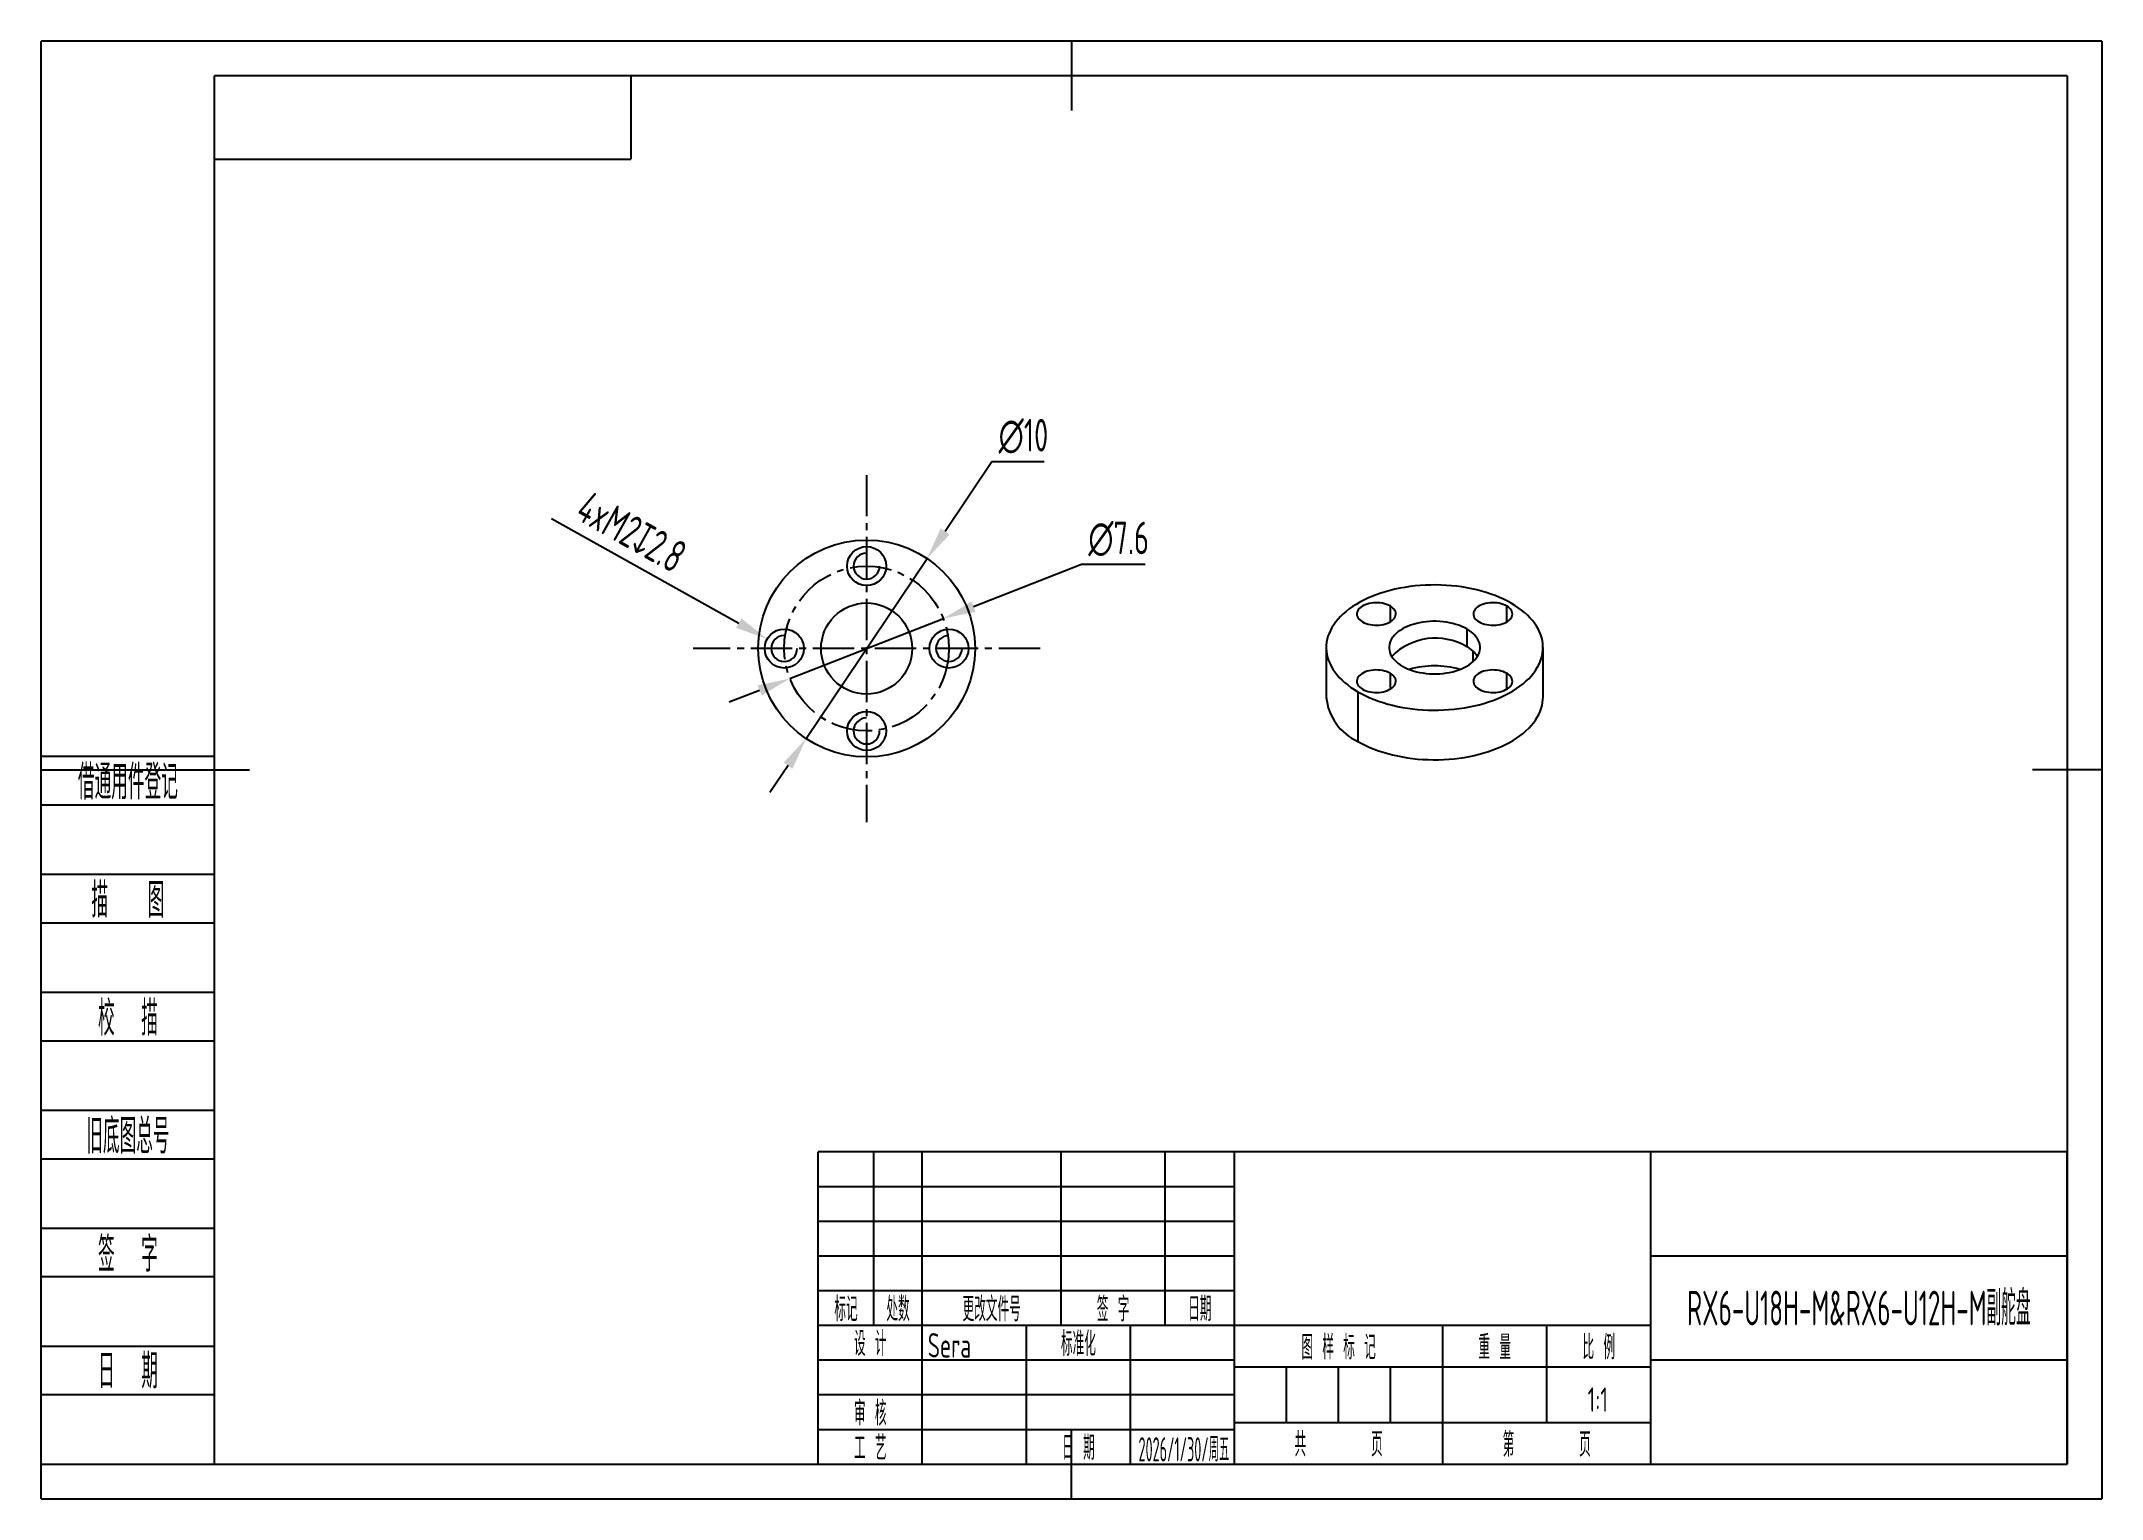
# Model space of a CAD drawing. Header units: millimetres. Extents: x 392.1 to 487.1, y 492.6 to 559.8.
import ezdxf
from ezdxf.enums import TextEntityAlignment as Align

# ---------------------------------------------------------------- set-up
doc = ezdxf.new("R2010")
doc.units = ezdxf.units.MM
doc.header["$LTSCALE"] = 0.1
doc.linetypes.add('CENTER2', pattern=[28.575, 19.05, -3.175, 3.175, -3.175])
for name, color, linetype in [('1轮廓实线层', 7, 'Continuous'), ('2细线层', 4, 'Continuous'), ('3中心线层', 1, 'CENTER2'), ('6文字层', 3, 'Continuous'), ('7标注层', 4, 'Continuous'), ('图框层', 7, 'Continuous')]:
    doc.layers.add(name, color=color, linetype=linetype)
doc.styles.add('PC_TEXTSTYLE', font='ISOCP.SHX', dxfattribs={"width": 0.707, "bigfont": 'GBCBIG.SHX'})
doc.dimstyles.new('GB_ANGULAR', dxfattribs={"dimtxt": 1.5, "dimasz": 1.5, "dimexe": 1, "dimexo": 0, "dimgap": 0.5, "dimtad": 1, "dimtih": 1, "dimtoh": 1, "dimdsep": 46, "dimtxsty": 'PC_TEXTSTYLE', "dimcen": 0, "dimclrd": 256, "dimclrt": 3, "dimadec": 0, "dimazin": 2, "dimtp": 0.1, "dimtm": 0.1, "dimtfac": 0.71, "dimtdec": 3, "dimtmove": 0, "dimatfit": 3, "dimfxl": 1, "dimtfill": 1, "dimarcsym": 0})

# ---------------------------------------------------------------- blocks, each defined once
blk = doc.blocks.new('ZwmFrameMain_A4^_^无分区图框^_^landscape')
at = {"layer": '1轮廓实线层'}
for p, q in [((123.5, 205), (123.5, 195)), ((0, 0), (0, 200)), ((267, 200), (0, 200)), ((267, 200), (267, 0)), ((-25, 100), (5, 100)), ((272, 100), (262, 100)), ((123.5, -5), (123.5, 5)), ((0, 0), (267, 0))]:
    blk.add_line(p, q, dxfattribs=at)
at = {"layer": '2细线层'}
for p, q in [((-25, -5), (-25, 205)), ((272, 205), (-25, 205)), ((272, 205), (272, -5)), ((-25, -5), (272, -5))]:
    blk.add_line(p, q, dxfattribs=at)
blk = doc.blocks.new('ZwmFrameMain_标题栏1')
at = {"layer": '1轮廓实线层'}
for p, q in [((-180, 0), (-180, 45)), ((0, 45), (-180, 45)), ((-172, 20), (-172, 45)), ((-165, 20), (-165, 45)), ((-145, 20), (-145, 45)), ((-130, 20), (-130, 45)), ((-120, 0), (-120, 45)), ((0, 0), (0, 45)), ((-60, 30), (0, 30)), ((-180, 20), (-60, 20)), ((-165, 0), (-165, 20)), ((-150, 0), (-150, 20)), ((-135, 0), (-135, 20)), ((-60, 15), (0, 15)), ((-180, 0), (0, 0))]:
    blk.add_line(p, q, dxfattribs=at)
at = {"layer": '1轮廓实线层', "color": 7}
for p, q in [((-60, 0), (-60, 45)), ((-180, 25), (-120, 25))]:
    blk.add_line(p, q, dxfattribs=at)
at = {"layer": '2细线层'}
for p, q in [((-180, 40), (-120, 40)), ((-180, 35), (-120, 35)), ((-180, 30), (-120, 30)), ((-90, 0), (-90, 20)), ((-75, 6), (-75, 20)), ((-180, 15), (-120, 15)), ((-120, 14), (-60, 14)), ((-112.5, 6), (-112.5, 14)), ((-105, 6), (-105, 14)), ((-97.5, 6), (-97.5, 14)), ((-180, 10), (-120, 10)), ((-120, 6), (-60, 6)), ((-180, 5), (-120, 5))]:
    blk.add_line(p, q, dxfattribs=at)
at = {"layer": '6文字层', "style": 'PC_TEXTSTYLE', "width": 0.667}
for s, p in [('标记', (-176, 22.5)), ('处数', (-168.5, 22.5)), (' 更改文件号 ', (-155, 22.5)), (' 签 字 ', (-137.5, 22.5)), (' 日期 ', (-125, 22.5)), (' 设 计 ', (-172.5, 17.51)), (' 标准化 ', (-142.5, 17.51)), (' 图 样 标 记 ', (-105, 17)), (' 重 量 ', (-82.5, 17)), (' 比 例 ', (-67.5, 17)), (' 审 核 ', (-172.5, 7.5)), (' 工 艺 ', (-172.5, 2.5)), (' 日 期 ', (-142.5, 2.5)), ('共       页', (-105, 3)), ('第       页', (-75, 3))]:
    blk.add_text(s, height=3.5, dxfattribs=at).set_placement(p, align=Align.MIDDLE)
at = {"layer": '6文字层', "style": 'PC_TEXTSTYLE', "flags": 8}
for tag, height, width, p, p2 in [('企业名称', 5, 3.445461, (-54.29, 34.82), (-5.27, 34.82)), ('产品名称或材料标记', 7, 1.034456, (-113.46, 28.64), (-66.42, 28.64)), ('图样名称', 5, 3.480264, (-54.79, 19.98), (-5.27, 19.98)), ('标准化', 3.5, 1.756036, (-133.83, 15.37), (-120.75, 15.37)), ('审核', 3.5, 2.723972, (-163.99, 5.37), (-150.63, 5.37)), ('重量', 3.5, 2.448074, (-88.46, 7.54), (-76.55, 7.54)), ('比例', 3.5, 2.367734, (-73.35, 7.54), (-61.93, 7.54)), ('图样代号', 5, 3.489916, (-54.79, 5.63), (-5.52, 5.63)), ('工艺', 3.5, 2.851598, (-164.21, 0.37), (-150.89, 0.37)), ('日期', 3.5, 2.733185, (-133.83, 0.37), (-120.75, 0.37)), ('共几页', 3.5, 0.953151, (-108.58, 1.48), (-101.56, 1.48))]:
    blk.add_attdef(tag, text='', height=height, dxfattribs=dict(at, width=width)).set_placement(p, p2, align=Align.FIT)
at = {"layer": '6文字层', "style": 'PC_TEXTSTYLE', "width": 9.901758, "flags": 8}
blk.add_attdef('设计', text='', height=3.5, rotation=359.5768, dxfattribs=at).set_placement((-164.23, 15.37), (-150.37, 15.27), align=Align.FIT)
at = {"layer": '6文字层', "color": 3, "style": 'PC_TEXTSTYLE', "width": 0.96618, "flags": 8}
blk.add_attdef('第几页', text='', height=3.5, dxfattribs=at).set_placement((-78.29, 1.5), (-71.16, 1.5), align=Align.FIT)
at = {"layer": '6文字层', "color": 0, "style": 'PC_TEXTSTYLE', "width": 0.715273, "flags": 8}
blk.add_attdef('图纸张数', text='', height=3.5, dxfattribs=at).set_placement((-2.66, -3.87), (4.46, -3.87), align=Align.FIT)
blk = doc.blocks.new('ZwmFrameMain_图样代号')
at = {"layer": '2细线层', "linetype": 'Continuous'}
for p in [(60, 0), (0, -12)]:
    blk.add_line(p, (60, -12), dxfattribs=at)
at = {"layer": '6文字层', "style": 'PC_TEXTSTYLE', "width": 2.827942}
blk.add_attdef('图样代号', text='', height=7, rotation=180, dxfattribs=at).set_placement((58.24, -2.4), (2.35, -2.4), align=Align.FIT)
blk = doc.blocks.new('ZwmFrameMain_附加栏')
at = {"layer": '2细线层'}
for p, q in [((-25, 102), (0, 102)), ((-25, 95), (0, 95)), ((-25, 85), (0, 85)), ((-25, 78), (0, 78)), ((-25, 68), (0, 68)), ((-25, 61), (0, 61)), ((-25, 51), (0, 51)), ((-25, 44), (0, 44)), ((-25, 34), (0, 34)), ((-25, 27), (0, 27)), ((-25, 17), (0, 17)), ((-25, 10), (0, 10)), ((-25, 0), (0, 0))]:
    blk.add_line(p, q, dxfattribs=at)
at = {"layer": '6文字层', "color": 3, "style": 'PC_TEXTSTYLE'}
for s, width, p in [('借通用件登记', 0.667, (-12.5, 98.5)), ('描   图', 0.6667, (-12.5, 81.5)), ('校  描', 0.667, (-12.5, 64.5)), ('旧底图总号', 0.667, (-12.5, 47.5)), ('签  字', 0.667, (-12.5, 30.5)), ('日  期', 0.667, (-12.49, 13.6))]:
    blk.add_text(s, height=5, dxfattribs=dict(at, width=width)).set_placement(p, align=Align.MIDDLE)
at = {"layer": '6文字层', "style": 'PC_TEXTSTYLE'}
for tag, width, p, p2 in [('借通用件登记', 0.671328, (-23.44, 86.36), (-1.25, 86.36)), ('描图', 2.120922, (-23.44, 69.36), (-1.25, 69.36)), ('校图', 2.149976, (-23.75, 52.06), (-1.25, 52.06)), ('旧底图总号', 0.761452, (-22.84, 35.67), (-1.86, 35.67)), ('签字', 2.026939, (-23.14, 18.37), (-1.56, 18.37)), ('日期', 1.89999, (-22.84, 1.37), (-2.17, 1.37))]:
    blk.add_attdef(tag, text='', height=5, dxfattribs=dict(at, width=width)).set_placement(p, p2, align=Align.FIT)
blk = doc.blocks.new('*D28')
at = {"layer": '7标注层', "lineweight": -2}
for p, q in [((435.921, 540.384), (433.765, 537.172)), ((438.331, 540.384), (435.921, 540.384)), ((427.355, 527.624), (432.929, 535.927)), ((426.519, 526.379), (425.683, 525.133))]:
    blk.add_line(p, q, dxfattribs=at)
at = {"layer": '7标注层'}
for points in [[(433.557, 537.312), (433.972, 537.033), (432.929, 535.927)], [(426.727, 526.239), (426.312, 526.518), (427.355, 527.624)]]:
    blk.add_solid(points, dxfattribs=at)
at = {"layer": 'Defpoints', "color": 0}
for p in [(432.929, 535.927), (427.355, 527.624)]:
    blk.add_point(p, dxfattribs=at)
at = {"layer": '7标注层', "color": 3, "insert": (437.376, 541.56), "char_height": 1.5, "attachment_point": 5, "style": 'PC_TEXTSTYLE', "bg_fill": 3, "box_fill_scale": 1.1, "bg_fill_color": 257, "bg_fill_transparency": 0}
blk.add_mtext('∅10', dxfattribs=at)
blk = doc.blocks.new('*D29')
at = {"layer": '7标注层', "lineweight": -2}
blk.add_line((415.61, 537.773), (424.247, 532.946), dxfattribs=at)
at = {"layer": '7标注层'}
blk.add_solid([(424.125, 532.728), (424.369, 533.165), (425.556, 532.215)], dxfattribs=at)
at = {"layer": 'Defpoints', "color": 0}
for p in [(425.556, 532.215), (427.128, 531.336)]:
    blk.add_point(p, dxfattribs=at)
at = {"layer": '7标注层', "color": 3, "insert": (419.302, 537.16), "char_height": 1.5, "attachment_point": 5, "rotation": 330.80059, "style": 'PC_TEXTSTYLE', "bg_fill": 3, "box_fill_scale": 1.1, "bg_fill_color": 257, "bg_fill_transparency": 0}
blk.add_mtext('4xM2{\\famgdt|b0|i0|c0|p0;x}{2.8}', dxfattribs=at)
blk = doc.blocks.new('*D30')
at = {"layer": '7标注层', "lineweight": -2}
for p, q in [((440.048, 535.651), (435.078, 533.706)), ((442.988, 535.651), (440.048, 535.651)), ((426.603, 530.391), (433.681, 533.16)), ((425.206, 529.845), (423.809, 529.298))]:
    blk.add_line(p, q, dxfattribs=at)
at = {"layer": '7标注层'}
for points in [[(434.987, 533.939), (435.169, 533.473), (433.681, 533.16)], [(425.297, 529.612), (425.115, 530.078), (426.603, 530.391)]]:
    blk.add_solid(points, dxfattribs=at)
at = {"layer": 'Defpoints', "color": 0}
for p in [(433.681, 533.16), (426.603, 530.391)]:
    blk.add_point(p, dxfattribs=at)
at = {"layer": '7标注层', "color": 3, "insert": (441.768, 536.826), "char_height": 1.5, "attachment_point": 5, "style": 'PC_TEXTSTYLE', "bg_fill": 3, "box_fill_scale": 1.1, "bg_fill_color": 257, "bg_fill_transparency": 0}
blk.add_mtext('∅7.6', dxfattribs=at)

msp = doc.modelspace()

# ---------------------------------------------------------------- linework, layer by layer
at = {"color": 8, "linetype": 'Continuous', "lineweight": 25}
for p, q in [((454.289, 533.738), (454.289, 533.003)), ((459.663, 533.738), (459.663, 533.003)), ((458.107, 531.657), (458.107, 531.165)), ((454.289, 530.636), (454.289, 529.901)), ((459.663, 530.636), (459.663, 529.901))]:
    msp.add_line(p, q, dxfattribs=at)
at = {"color": 7, "linetype": 'Continuous', "lineweight": 25}
for p, q in [((457.825, 532.677), (457.825, 531.86)), ((451.34, 531.82), (451.34, 529.533)), ((461.34, 529.533), (461.34, 531.82)), ((452.804, 529.779), (452.804, 527.492))]:
    msp.add_line(p, q, dxfattribs=at)
at = {"color": 7, "linetype": 'Continuous', "lineweight": 25, "flags": 128}
for points in [[(459.875, 533.861), (459.7, 533.957), (459.517, 534.048), (459.327, 534.134), (459.13, 534.215), (458.926, 534.29), (458.717, 534.359), (458.501, 534.422), (458.281, 534.48), (458.056, 534.531), (457.827, 534.575), (457.595, 534.614), (457.359, 534.645), (457.122, 534.671), (456.882, 534.689), (456.642, 534.701), (456.4, 534.706), (456.158, 534.704), (455.917, 534.696), (455.677, 534.681), (455.438, 534.659), (455.202, 534.63), (454.968, 534.595), (454.737, 534.554), (454.51, 534.506), (454.288, 534.452), (454.07, 534.391), (453.857, 534.325), (453.65, 534.253), (453.45, 534.175), (453.256, 534.092), (453.069, 534.003), (452.891, 533.909), (452.72, 533.811), (452.557, 533.707), (452.404, 533.6), (452.259, 533.488), (452.124, 533.372), (451.999, 533.253), (451.885, 533.13), (451.78, 533.004), (451.686, 532.876), (451.603, 532.745), (451.531, 532.612), (451.471, 532.476), (451.422, 532.34), (451.384, 532.202), (451.358, 532.063), (451.343, 531.924), (451.34, 531.785), (451.349, 531.645), (451.369, 531.506), (451.401, 531.368), (451.445, 531.231), (451.5, 531.095), (451.566, 530.961), (451.643, 530.829), (451.732, 530.699), (451.831, 530.572), (451.941, 530.447), (452.061, 530.326), (452.191, 530.209), (452.33, 530.095), (452.479, 529.985), (452.637, 529.88), (452.804, 529.779)], [(454.289, 533.738), (454.211, 533.778), (454.125, 533.813), (454.033, 533.842), (453.936, 533.864), (453.835, 533.88), (453.731, 533.888), (453.626, 533.89), (453.522, 533.885), (453.42, 533.873), (453.32, 533.854), (453.225, 533.828), (453.136, 533.796), (453.054, 533.759), (452.98, 533.716), (452.915, 533.669), (452.86, 533.617), (452.816, 533.563), (452.783, 533.505), (452.762, 533.446), (452.753, 533.386), (452.756, 533.326), (452.771, 533.266), (452.798, 533.207), (452.837, 533.151), (452.887, 533.098), (452.947, 533.049), (453.016, 533.003)], [(452.804, 529.779), (452.979, 529.682), (453.162, 529.591), (453.352, 529.505), (453.549, 529.424), (453.753, 529.349), (453.963, 529.28), (454.178, 529.217), (454.398, 529.16), (454.623, 529.109), (454.852, 529.064), (455.084, 529.026), (455.32, 528.994), (455.557, 528.969), (455.797, 528.95), (456.038, 528.938), (456.279, 528.933), (456.521, 528.935), (456.762, 528.944), (457.002, 528.959), (457.241, 528.98), (457.477, 529.009), (457.711, 529.044), (457.942, 529.085), (458.169, 529.133), (458.392, 529.187), (458.61, 529.248), (458.822, 529.314), (459.029, 529.386), (459.229, 529.464), (459.423, 529.547), (459.61, 529.636), (459.789, 529.73), (459.96, 529.829), (460.122, 529.932), (460.276, 530.04), (460.42, 530.151), (460.555, 530.267), (460.68, 530.386), (460.795, 530.509), (460.899, 530.635), (460.993, 530.764), (461.076, 530.895), (461.148, 531.028), (461.208, 531.163), (461.258, 531.299), (461.296, 531.437), (461.322, 531.576), (461.336, 531.715), (461.339, 531.855), (461.331, 531.994), (461.31, 532.133), (461.278, 532.271), (461.235, 532.408), (461.18, 532.544), (461.113, 532.678), (461.036, 532.81), (460.947, 532.94), (460.848, 533.068), (460.739, 533.192), (460.619, 533.313), (460.489, 533.43), (460.349, 533.544), (460.2, 533.654), (460.042, 533.76), (459.875, 533.861)], [(453.016, 533.003), (453.094, 532.963), (453.18, 532.929), (453.272, 532.9), (453.37, 532.878), (453.471, 532.862), (453.574, 532.853), (453.679, 532.851), (453.783, 532.857), (453.886, 532.869), (453.985, 532.888), (454.08, 532.913), (454.169, 532.945), (454.251, 532.983), (454.325, 533.025), (454.39, 533.073), (454.445, 533.124), (454.489, 533.179), (454.522, 533.236), (454.543, 533.296), (454.552, 533.356), (454.549, 533.416), (454.534, 533.476), (454.507, 533.534), (454.468, 533.59), (454.419, 533.644), (454.359, 533.693), (454.289, 533.738)], [(459.663, 533.738), (459.585, 533.778), (459.499, 533.813), (459.407, 533.842), (459.31, 533.864), (459.209, 533.88), (459.105, 533.888), (459, 533.89), (458.896, 533.885), (458.794, 533.873), (458.694, 533.854), (458.599, 533.828), (458.51, 533.796), (458.428, 533.759), (458.354, 533.716), (458.289, 533.669), (458.234, 533.617), (458.19, 533.563), (458.157, 533.505), (458.136, 533.446), (458.127, 533.386), (458.13, 533.326), (458.145, 533.266), (458.172, 533.207), (458.211, 533.151), (458.261, 533.098), (458.321, 533.049), (458.39, 533.003)], [(458.39, 533.003), (458.468, 532.963), (458.554, 532.929), (458.646, 532.9), (458.744, 532.878), (458.845, 532.862), (458.948, 532.853), (459.053, 532.851), (459.157, 532.857), (459.26, 532.869), (459.359, 532.888), (459.454, 532.913), (459.543, 532.945), (459.625, 532.983), (459.699, 533.025), (459.764, 533.073), (459.819, 533.124), (459.863, 533.179), (459.896, 533.236), (459.917, 533.296), (459.926, 533.356), (459.923, 533.416), (459.908, 533.476), (459.881, 533.534), (459.842, 533.59), (459.793, 533.644), (459.733, 533.693), (459.663, 533.738)], [(457.825, 532.677), (457.709, 532.739), (457.587, 532.795), (457.457, 532.846), (457.321, 532.891), (457.179, 532.931), (457.033, 532.964), (456.883, 532.991), (456.73, 533.011), (456.575, 533.024), (456.418, 533.031), (456.261, 533.031), (456.105, 533.024), (455.949, 533.011), (455.796, 532.991), (455.646, 532.964), (455.5, 532.931), (455.358, 532.891), (455.222, 532.846), (455.093, 532.795), (454.97, 532.739), (454.855, 532.677), (454.748, 532.61), (454.65, 532.54), (454.562, 532.465), (454.483, 532.386), (454.415, 532.304), (454.357, 532.22), (454.311, 532.133), (454.276, 532.045), (454.253, 531.955), (454.241, 531.865), (454.241, 531.774), (454.253, 531.684), (454.276, 531.594), (454.311, 531.506), (454.357, 531.419), (454.415, 531.335), (454.483, 531.253), (454.562, 531.175), (454.65, 531.1), (454.748, 531.029), (454.855, 530.962)], [(454.855, 530.962), (454.97, 530.901), (455.093, 530.844), (455.222, 530.793), (455.358, 530.748), (455.5, 530.708), (455.646, 530.675), (455.796, 530.649), (455.949, 530.628), (456.105, 530.615), (456.261, 530.608), (456.418, 530.608), (456.575, 530.615), (456.73, 530.628), (456.883, 530.649), (457.033, 530.675), (457.179, 530.708), (457.321, 530.748), (457.457, 530.793), (457.587, 530.844), (457.709, 530.901), (457.825, 530.962), (457.931, 531.029), (458.029, 531.1), (458.118, 531.175), (458.196, 531.253), (458.264, 531.335), (458.322, 531.419), (458.368, 531.506), (458.403, 531.594), (458.426, 531.684), (458.438, 531.774), (458.438, 531.865), (458.426, 531.955), (458.403, 532.045), (458.368, 532.133), (458.322, 532.22), (458.264, 532.304), (458.196, 532.386), (458.118, 532.465), (458.029, 532.54), (457.931, 532.61), (457.825, 532.677)], [(454.289, 530.636), (454.211, 530.676), (454.125, 530.711), (454.033, 530.739), (453.936, 530.762), (453.835, 530.777), (453.731, 530.786), (453.626, 530.788), (453.522, 530.783), (453.42, 530.77), (453.32, 530.751), (453.225, 530.726), (453.136, 530.694), (453.054, 530.657), (452.98, 530.614), (452.915, 530.566), (452.86, 530.515), (452.816, 530.46), (452.783, 530.403), (452.762, 530.344), (452.753, 530.284), (452.756, 530.223), (452.771, 530.163), (452.798, 530.105), (452.837, 530.049), (452.887, 529.996), (452.947, 529.946), (453.016, 529.901)], [(453.016, 529.901), (453.094, 529.861), (453.18, 529.826), (453.272, 529.798), (453.37, 529.775), (453.471, 529.76), (453.574, 529.751), (453.679, 529.749), (453.783, 529.754), (453.886, 529.767), (453.985, 529.786), (454.08, 529.811), (454.169, 529.843), (454.251, 529.88), (454.325, 529.923), (454.39, 529.97), (454.445, 530.022), (454.489, 530.077), (454.522, 530.134), (454.543, 530.193), (454.552, 530.253), (454.549, 530.314), (454.534, 530.374), (454.507, 530.432), (454.468, 530.488), (454.419, 530.541), (454.359, 530.591), (454.289, 530.636)], [(459.663, 530.636), (459.585, 530.676), (459.499, 530.711), (459.407, 530.739), (459.31, 530.762), (459.209, 530.777), (459.105, 530.786), (459, 530.788), (458.896, 530.783), (458.794, 530.77), (458.694, 530.751), (458.599, 530.726), (458.51, 530.694), (458.428, 530.657), (458.354, 530.614), (458.289, 530.566), (458.234, 530.515), (458.19, 530.46), (458.157, 530.403), (458.136, 530.344), (458.127, 530.284), (458.13, 530.223), (458.145, 530.163), (458.172, 530.105), (458.211, 530.049), (458.261, 529.996), (458.321, 529.946), (458.39, 529.901)], [(458.39, 529.901), (458.468, 529.861), (458.554, 529.826), (458.646, 529.798), (458.744, 529.775), (458.845, 529.76), (458.948, 529.751), (459.053, 529.749), (459.157, 529.754), (459.26, 529.767), (459.359, 529.786), (459.454, 529.811), (459.543, 529.843), (459.625, 529.88), (459.699, 529.923), (459.764, 529.97), (459.819, 530.022), (459.863, 530.077), (459.896, 530.134), (459.917, 530.193), (459.926, 530.253), (459.923, 530.314), (459.908, 530.374), (459.881, 530.432), (459.842, 530.488), (459.793, 530.541), (459.733, 530.591), (459.663, 530.636)], [(452.804, 527.492), (452.979, 527.396), (453.162, 527.305), (453.352, 527.219), (453.549, 527.138), (453.753, 527.063), (453.963, 526.994), (454.178, 526.931), (454.398, 526.873), (454.623, 526.822), (454.852, 526.778), (455.084, 526.739), (455.32, 526.708), (455.557, 526.682), (455.797, 526.664), (456.038, 526.652), (456.279, 526.647), (456.521, 526.649), (456.762, 526.657), (457.002, 526.672), (457.241, 526.694), (457.477, 526.723), (457.711, 526.758), (457.942, 526.799), (458.169, 526.847), (458.392, 526.901), (458.61, 526.961), (458.822, 527.028), (459.029, 527.1), (459.229, 527.178), (459.423, 527.261), (459.61, 527.35), (459.789, 527.444), (459.96, 527.542), (460.122, 527.645), (460.276, 527.753), (460.42, 527.865), (460.555, 527.981), (460.68, 528.1), (460.795, 528.223), (460.899, 528.349), (460.993, 528.477), (461.076, 528.608), (461.148, 528.741), (461.208, 528.876), (461.258, 529.013), (461.296, 529.151), (461.322, 529.289), (461.336, 529.429), (461.34, 529.533)]]:
    msp.add_lwpolyline(points, dxfattribs=at)
at = {"color": 7, "linetype": 'Continuous', "lineweight": 25}
msp.add_circle((430.142, 531.776), 5, dxfattribs=at)
for centre, radius in [((430.142, 535.576), 0.9), ((430.142, 531.776), 2.1), ((426.342, 531.776), 0.9), ((433.942, 531.776), 0.9), ((430.142, 527.976), 0.9)]:
    msp.add_circle(centre, radius)
for centre, radius, start, end in [((456.381, 529.416), 2.839, 59.44302, 135.33386), ((457.17, 530.648), 1.378, 33.65431, 61.63089), ((456.34, 526.851), 4.127, 73.61831, 106.38169), ((453.835, 529.778), 2.507, 185.59115, 245.729)]:
    msp.add_arc(centre, radius, start, end, dxfattribs=at)
at = {"layer": '3中心线层'}
for p, q in [((430.142, 539.776), (430.142, 523.776)), ((438.142, 531.776), (422.142, 531.776))]:
    msp.add_line(p, q, dxfattribs=at)
at = {"layer": '7标注层'}
for centre in [(430.142, 535.576), (426.342, 531.776), (433.942, 531.776), (430.142, 527.976)]:
    msp.add_arc(centre, 0.6, 90, 0, dxfattribs=at)

# ---------------------------------------------------------------- block references
at = {"layer": '图框层', "xscale": 0.3200000000000001, "yscale": 0.3200000000000001, "zscale": 0.3200000000000001}
for name, p in [('ZwmFrameMain_A4^_^无分区图框^_^landscape', (400.072, 494.176)), ('ZwmFrameMain_图样代号', (400.072, 558.176)), ('ZwmFrameMain_附加栏', (400.072, 494.176))]:
    msp.add_blockref(name, p, dxfattribs=at)
at = {"layer": '图框层'}
ref = msp.add_blockref('ZwmFrameMain_标题栏1', (485.512, 494.176), dxfattribs=dict(at, xscale=0.3200000000000001, yscale=0.3200000000000001, zscale=0.3200000000000001))
ref.add_attrib('设计', 'Sera', (432.959, 499.094), dxfattribs={"layer": '6文字层', "height": 1.12, "rotation": 359.57685, "style": 'PC_TEXTSTYLE', "width": 0.707})
ref.add_attrib('日期', '2026/1/30/周五', dxfattribs={"layer": '6文字层', "height": 1.12, "style": 'PC_TEXTSTYLE', "width": 0.455817}).set_placement((442.685, 494.294), (446.872, 494.294), align=Align.FIT)
ref.add_attrib('图样名称', 'RX6-U18H-M&RX6-U12H-M副舵盘', dxfattribs={"layer": '6文字层', "height": 1.6, "style": 'PC_TEXTSTYLE', "width": 0.54929}).set_placement((467.981, 500.568), (483.826, 500.568), align=Align.FIT)
ref.add_attrib('比例', '1:1', dxfattribs={"layer": '6文字层', "height": 1.12, "style": 'PC_TEXTSTYLE', "width": 0.707}).set_placement((463.867, 496.589), align=Align.CENTER)

# ---------------------------------------------------------------- next in the draw order: dimensions: what is measured, and where the dimension line sits
at = {"layer": '7标注层'}
dim = msp.add_diameter_dim_2p(p1=(427.355, 527.624), p2=(432.929, 535.927), dimstyle='GB_ANGULAR', dxfattribs=at)
dim.commit()
dim.dimension.update_dxf_attribs({"geometry": '*D28', "text_midpoint": (435.921, 540.384), "dimtype": 163})

# ---------------------------------------------------------------- next in the draw order: dimensions: what is measured, and where the dimension line sits
dim = msp.add_diameter_dim_2p(p1=(427.128, 531.336), p2=(425.556, 532.215), text='4xM2{\\famgdt|b0|i0|c0|p0;x}{2.8}', dimstyle='GB_ANGULAR', override={"dimgap": 0.5, "dimtad": 1, "dimtih": 0, "dimtoh": 0, "dimdec": 2, "dimlfac": 1, "dimpost": '<>', "dimcen": 0, "dimse1": 0, "dimse2": 0, "dimsd1": 0, "dimsd2": 0, "dimtix": 0, "dimtofl": 0, "dimatfit": 3, "dimtvp": 0.1}, dxfattribs=at)
dim.commit()
dim.dimension.update_dxf_attribs({"geometry": '*D29', "text_midpoint": (418.684, 536.055), "dimtype": 163})

# ---------------------------------------------------------------- next in the draw order: linework, layer by layer
at = {"layer": '3中心线层'}
msp.add_circle((430.142, 531.776), 3.8, dxfattribs=at)

# ---------------------------------------------------------------- next in the draw order: dimensions: what is measured, and where the dimension line sits
at = {"layer": '7标注层'}
dim = msp.add_diameter_dim_2p(p1=(426.603, 530.391), p2=(433.681, 533.16), dimstyle='GB_ANGULAR', dxfattribs=at)
dim.commit()
dim.dimension.update_dxf_attribs({"geometry": '*D30', "text_midpoint": (440.048, 535.651), "dimtype": 163})

doc.saveas('drawing.dxf')
